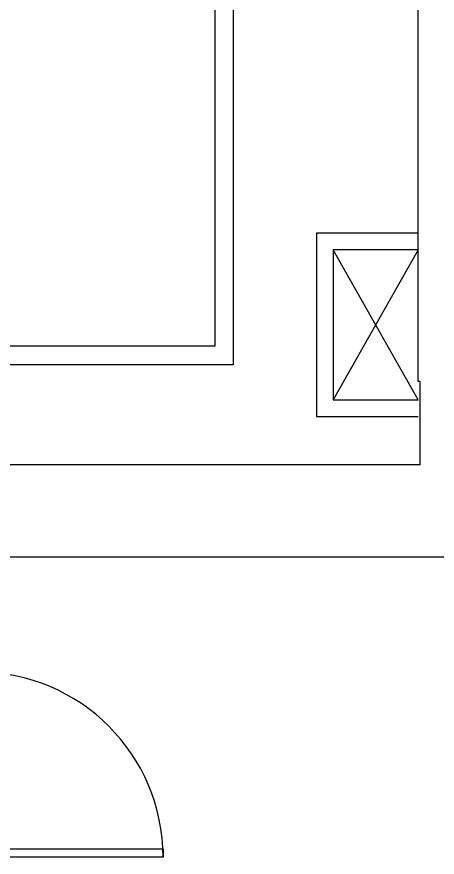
# Model space of a CAD drawing. Header units: millimetres. Extents: x 968909 to 1007504, y 395965 to 423289.
# Drawn here: x 975526 to 977798, y 409089 to 413628 of the extents above; entities that cross this region are included whole.
import ezdxf

# ---------------------------------------------------------------- set-up
doc = ezdxf.new("R2010")
doc.units = ezdxf.units.MM
doc.header["$LTSCALE"] = 100
doc.layers.add('l4', color=4, linetype='Continuous')
doc.layers.add('물탱크', color=252, linetype='Continuous')

msp = doc.modelspace()

# ---------------------------------------------------------------- linework, layer by layer
at = {"layer": 'l4'}
for p, q in [((977696.3, 411658.7, 54985.4), (977696.3, 414028.7, 54985.4)), ((977696.3, 412458.7, 0), (977146.3, 412458.7, 0)), ((977146.3, 412458.7, 0), (977146.3, 411468.7, 0)), ((977696.3, 411558.7, 0), (977236.3, 412368.7, 0)), ((977696.3, 412368.7, 0), (977236.3, 411558.7, 0)), ((977696.3, 412368.7, 0), (977236.3, 412368.7, 0)), ((977236.3, 412368.7, 0), (977236.3, 411558.7, 0)), ((977706.3, 411658.7, 54985.4), (977696.3, 411658.7, 54985.4)), ((977706.3, 411208.7, 54985.4), (977706.3, 411658.7, 54985.4)), ((977236.3, 411558.7, 0), (977696.3, 411558.7, 0)), ((977146.3, 411468.7, 0), (977696.3, 411468.7, 0)), ((977706.3, 411208.7, 54985.4), (974216.3, 411208.7, 54985.4)), ((983786.3, 410708.7, 54985.4), (975316.3, 410708.7, 54985.4)), ((975316.3, 409133.7, 0), (976316.3, 409133.7, 0)), ((976316.3, 409133.7, 0), (976316.3, 409088.7, 0)), ((976316.3, 409088.7, 0), (975316.3, 409088.7, 0))]:
    msp.add_line(p, q, dxfattribs=at)
msp.add_arc((975316.3, 409088.7, 0), 1000, 0, 90, dxfattribs=at)
at = {"layer": '물탱크', "elevation": 54985.4}
for points in [[(974866.3, 417078.7), (976696.3, 417078.7), (976696.3, 411748.7), (974866.3, 411748.7)], [(974866.3, 411748.7), (974866.3, 417078.7), (976696.3, 417078.7), (976696.3, 411748.7)], [(974966.3, 411848.7), (974966.3, 416978.7), (976596.3, 416978.7), (976596.3, 411848.7)]]:
    msp.add_lwpolyline(points, close=True, dxfattribs=at)

doc.saveas('drawing.dxf')
